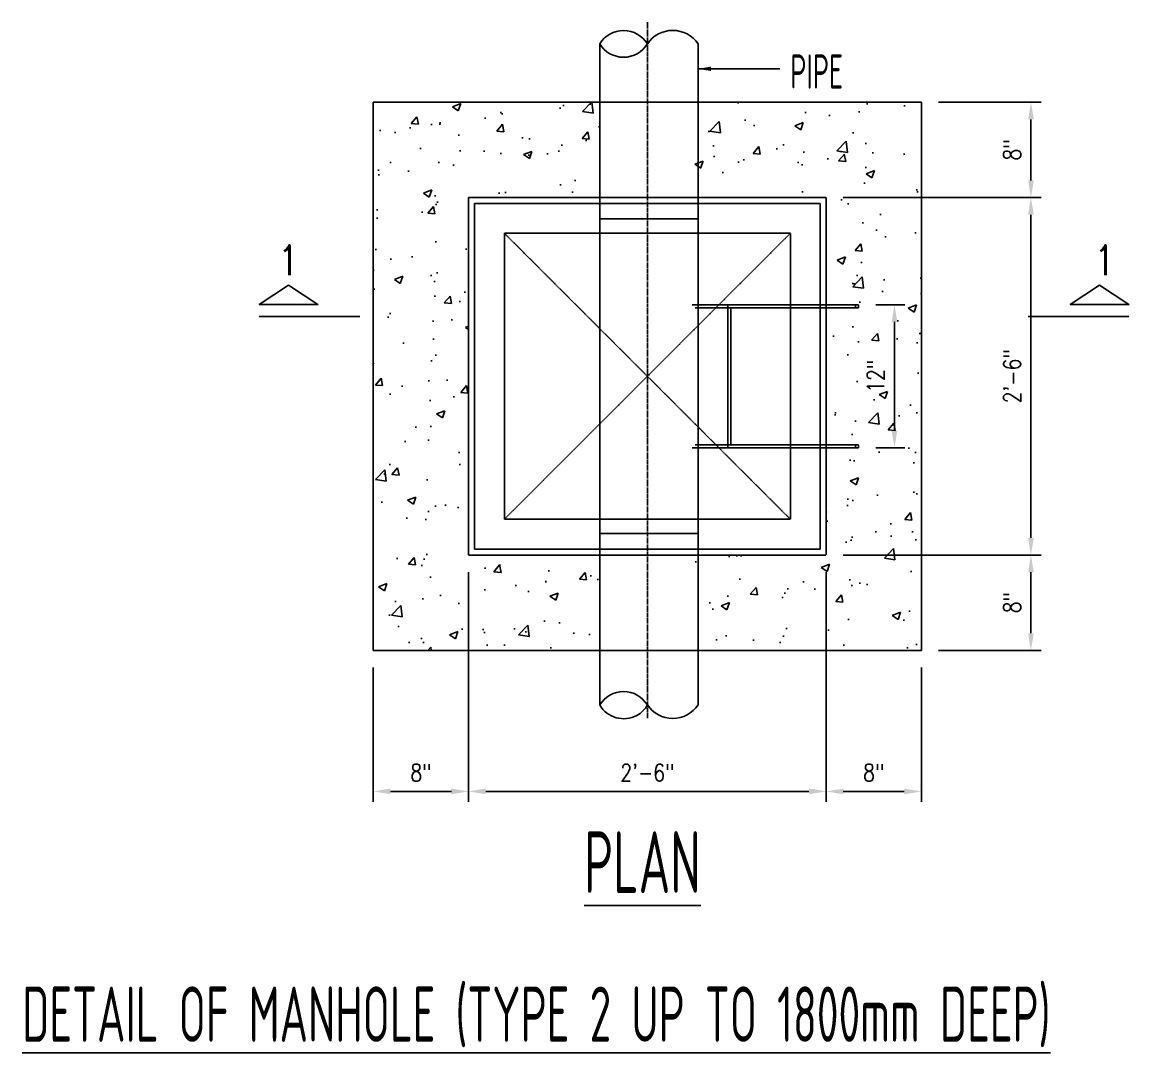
# Model space of a CAD drawing. Header units: millimetres. Extents: x 626118 to 667468, y 4481694 to 4492717.
# Drawn here: x 629778 to 630359, y 4490922 to 4491462 of the extents above; entities that cross this region are included whole.
import ezdxf
from ezdxf.enums import TextEntityAlignment as Align

# ---------------------------------------------------------------- set-up
doc = ezdxf.new("R2010")
doc.units = ezdxf.units.MM
for name, pattern in [('CENTER', [2, 1.25, -0.25, 0.25, -0.25]), ('DUZ', [500, 500]), ('HIDDEN', [0.375, 0.25, -0.125])]:
    doc.linetypes.add(name, pattern=pattern)
doc.layers.get('0').update_dxf_attribs({"color": 1, "linetype": 'DUZ'})
for name, color, linetype in [('CONCRET', 3, 'Continuous'), ('DIM50', 123, 'Continuous'), ('T', 4, 'Continuous'), ('TEXT2', 1, 'Continuous'), ('WALL', 3, 'Continuous')]:
    doc.layers.add(name, color=color, linetype=linetype)
doc.styles.add('din.shx', font='din.shx', dxfattribs={"width": 0.7})
doc.styles.add('ROMANS', font='romans.shx', dxfattribs={"width": 0.8})
doc.dimstyles.new('DIM50', dxfattribs={"dimscale": 9, "dimtxt": 1, "dimasz": 1, "dimexe": 0.6, "dimexo": 1, "dimgap": 0.5, "dimtad": 1, "dimdec": 1, "dimzin": 0, "dimdsep": 46, "dimtxsty": 'ROMANS', "dimcen": 1, "dimclrd": 8, "dimclre": 8, "dimclrt": 256, "dimazin": 0, "dimtfac": 1, "dimtdec": 1, "dimtofl": 0, "dimtmove": 0, "dimatfit": 3, "dimfxl": 1, "dimtolj": 1, "dimtzin": 0, "dimarcsym": 0})
doc.dimstyles.new('FFCL 1-8', dxfattribs={"dimtxt": 7, "dimasz": 7, "dimexe": 5.5, "dimexo": 2.5, "dimgap": 1, "dimtad": 1, "dimdec": 0, "dimzin": 1, "dimdsep": 46, "dimtxsty": 'din.shx', "dimblk": 'ARCHTICK', "dimcen": 0, "dimclrd": 1, "dimclre": 1, "dimclrt": 3, "dimadec": 0, "dimazin": 0, "dimtfac": 1, "dimtdec": 0, "dimtofl": 0, "dimtmove": 0, "dimatfit": 3, "dimfxl": 0.18, "dimtolj": 1, "dimtzin": 0, "dimarcsym": 0})

# ---------------------------------------------------------------- blocks, each defined once
blk = doc.blocks.new('*D340')
at = {"layer": 'Defpoints', "color": 0, "lineweight": 5, "transparency": 16777216}
for p in [(630012.63, 4491182.86), (629962.63, 4491132.86), (630012.63, 4491058.89)]:
    blk.add_point(p, dxfattribs=at)
at = {"layer": 'DIM50', "color": 8, "lineweight": -2, "transparency": 16777216}
for p, q in [((630012.63, 4491173.86), (630012.63, 4491053.49)), ((629962.63, 4491123.86), (629962.63, 4491053.49)), ((629971.63, 4491058.89), (630003.63, 4491058.89))]:
    blk.add_line(p, q, dxfattribs=at)
at = {"layer": 'DIM50', "color": 8, "lineweight": 5, "transparency": 16777216}
for points in [[(629971.63, 4491060.39), (629971.63, 4491057.39), (629962.63, 4491058.89)], [(630003.63, 4491060.39), (630003.63, 4491057.39), (630012.63, 4491058.89)]]:
    blk.add_solid(points, dxfattribs=at)
at = {"layer": 'DIM50', "transparency": 16777216, "insert": (629987.63, 4491068.74), "char_height": 9, "attachment_point": 5, "style": 'ROMANS'}
blk.add_mtext('\\A1;8"', dxfattribs=at)
blk = doc.blocks.new('*D341')
at = {"layer": 'Defpoints', "color": 0, "lineweight": 5, "transparency": 16777216}
for p in [(630012.63, 4491182.86), (630200.13, 4491182.86), (630200.13, 4491058.89)]:
    blk.add_point(p, dxfattribs=at)
at = {"layer": 'DIM50', "color": 8, "lineweight": -2, "transparency": 16777216}
for p, q in [((630012.63, 4491173.86), (630012.63, 4491053.49)), ((630200.13, 4491173.86), (630200.13, 4491053.49)), ((630021.63, 4491058.89), (630191.13, 4491058.89))]:
    blk.add_line(p, q, dxfattribs=at)
at = {"layer": 'DIM50', "color": 8, "lineweight": 5, "transparency": 16777216}
for points in [[(630021.63, 4491060.39), (630021.63, 4491057.39), (630012.63, 4491058.89)], [(630191.13, 4491060.39), (630191.13, 4491057.39), (630200.13, 4491058.89)]]:
    blk.add_solid(points, dxfattribs=at)
at = {"layer": 'DIM50', "transparency": 16777216, "insert": (630106.38, 4491068.74), "char_height": 9, "attachment_point": 5, "style": 'ROMANS'}
blk.add_mtext('\\A1;2\'-6"', dxfattribs=at)
blk = doc.blocks.new('*D342')
at = {"layer": 'Defpoints', "color": 0, "lineweight": 5, "transparency": 16777216}
for p in [(630200.13, 4491182.86), (630250.13, 4491132.86), (630250.13, 4491058.88)]:
    blk.add_point(p, dxfattribs=at)
at = {"layer": 'DIM50', "color": 8, "lineweight": -2, "transparency": 16777216}
for p, q in [((630200.13, 4491173.86), (630200.13, 4491053.48)), ((630250.13, 4491123.86), (630250.13, 4491053.48)), ((630209.13, 4491058.88), (630241.13, 4491058.88))]:
    blk.add_line(p, q, dxfattribs=at)
at = {"layer": 'DIM50', "color": 8, "lineweight": 5, "transparency": 16777216}
for points in [[(630209.13, 4491060.38), (630209.13, 4491057.38), (630200.13, 4491058.88)], [(630241.13, 4491060.38), (630241.13, 4491057.38), (630250.13, 4491058.88)]]:
    blk.add_solid(points, dxfattribs=at)
at = {"layer": 'DIM50', "transparency": 16777216, "insert": (630225.13, 4491068.74), "char_height": 9, "attachment_point": 5, "style": 'ROMANS'}
blk.add_mtext('\\A1;8"', dxfattribs=at)
blk = doc.blocks.new('*D352')
at = {"layer": 'Defpoints', "color": 0, "lineweight": 5, "transparency": 16777216}
for p in [(630250.13, 4491420.36), (630200.13, 4491370.36), (630307.54, 4491370.36)]:
    blk.add_point(p, dxfattribs=at)
at = {"layer": 'DIM50', "color": 8, "lineweight": -2, "transparency": 16777216}
for p, q in [((630259.13, 4491420.36), (630312.94, 4491420.36)), ((630307.54, 4491411.36), (630307.54, 4491379.36)), ((630209.13, 4491370.36), (630312.94, 4491370.36))]:
    blk.add_line(p, q, dxfattribs=at)
at = {"layer": 'DIM50', "color": 8, "lineweight": 5, "transparency": 16777216}
for points in [[(630306.04, 4491411.36), (630309.04, 4491411.36), (630307.54, 4491420.36)], [(630306.04, 4491379.36), (630309.04, 4491379.36), (630307.54, 4491370.36)]]:
    blk.add_solid(points, dxfattribs=at)
at = {"layer": 'DIM50', "transparency": 16777216, "insert": (630297.68, 4491395.36), "char_height": 9, "attachment_point": 5, "rotation": 90, "style": 'ROMANS'}
blk.add_mtext('\\A1;8"', dxfattribs=at)
blk = doc.blocks.new('*D353')
at = {"layer": 'Defpoints', "color": 0, "lineweight": 5, "transparency": 16777216}
for p in [(630200.13, 4491370.36), (630200.13, 4491182.86), (630307.53, 4491182.86)]:
    blk.add_point(p, dxfattribs=at)
at = {"layer": 'DIM50', "color": 8, "lineweight": -2, "transparency": 16777216}
for p, q in [((630209.13, 4491370.36), (630312.93, 4491370.36)), ((630307.53, 4491361.36), (630307.53, 4491191.86)), ((630209.13, 4491182.86), (630312.93, 4491182.86))]:
    blk.add_line(p, q, dxfattribs=at)
at = {"layer": 'DIM50', "color": 8, "lineweight": 5, "transparency": 16777216}
for points in [[(630306.03, 4491361.36), (630309.03, 4491361.36), (630307.53, 4491370.36)], [(630306.03, 4491191.86), (630309.03, 4491191.86), (630307.53, 4491182.86)]]:
    blk.add_solid(points, dxfattribs=at)
at = {"layer": 'DIM50', "transparency": 16777216, "insert": (630297.68, 4491276.61), "char_height": 9, "attachment_point": 5, "rotation": 90, "style": 'ROMANS'}
blk.add_mtext('\\A1;2\'-6"', dxfattribs=at)
blk = doc.blocks.new('*D354')
at = {"layer": 'Defpoints', "color": 0, "lineweight": 5, "transparency": 16777216}
for p in [(630200.13, 4491182.86), (630250.13, 4491132.86), (630307.53, 4491132.86)]:
    blk.add_point(p, dxfattribs=at)
at = {"layer": 'DIM50', "color": 8, "lineweight": -2, "transparency": 16777216}
for p, q in [((630209.13, 4491182.86), (630312.93, 4491182.86)), ((630307.53, 4491173.86), (630307.53, 4491141.86)), ((630259.13, 4491132.86), (630312.93, 4491132.86))]:
    blk.add_line(p, q, dxfattribs=at)
at = {"layer": 'DIM50', "color": 8, "lineweight": 5, "transparency": 16777216}
for points in [[(630306.03, 4491173.86), (630309.03, 4491173.86), (630307.53, 4491182.86)], [(630306.03, 4491141.86), (630309.03, 4491141.86), (630307.53, 4491132.86)]]:
    blk.add_solid(points, dxfattribs=at)
at = {"layer": 'DIM50', "transparency": 16777216, "insert": (630297.68, 4491157.86), "char_height": 9, "attachment_point": 5, "rotation": 90, "style": 'ROMANS'}
blk.add_mtext('\\A1;8"', dxfattribs=at)
blk = doc.blocks.new('*D343')
at = {"layer": 'Defpoints', "color": 0, "lineweight": 5, "transparency": 16777216}
for p in [(630217.16, 4491314.11), (630217.16, 4491239.11), (630235.96, 4491239.11)]:
    blk.add_point(p, dxfattribs=at)
at = {"layer": 'DIM50', "color": 8, "lineweight": -2, "transparency": 16777216}
for p, q in [((630226.16, 4491314.11), (630241.36, 4491314.11)), ((630235.96, 4491305.11), (630235.96, 4491248.11)), ((630226.16, 4491239.11), (630241.36, 4491239.11))]:
    blk.add_line(p, q, dxfattribs=at)
at = {"layer": 'DIM50', "color": 8, "lineweight": 5, "transparency": 16777216}
for points in [[(630234.46, 4491305.11), (630237.46, 4491305.11), (630235.96, 4491314.11)], [(630234.46, 4491248.11), (630237.46, 4491248.11), (630235.96, 4491239.11)]]:
    blk.add_solid(points, dxfattribs=at)
at = {"layer": 'DIM50', "transparency": 16777216, "insert": (630226.1, 4491276.61), "char_height": 9, "attachment_point": 5, "rotation": 90, "style": 'ROMANS'}
blk.add_mtext('\\A1;12"', dxfattribs=at)
blk = doc.blocks.new('_ArchTick')
at = {"color": 0, "linetype": 'ByBlock', "const_width": 0.15}
blk.add_lwpolyline([(-0.5, -0.5), (0.5, 0.5)], dxfattribs=at)

msp = doc.modelspace()

# ---------------------------------------------------------------- hatches: boundary and pattern name
at = {"layer": 'CONCRET'}
h = msp.add_hatch(dxfattribs=at)
h.set_pattern_fill('AR-CONC', color=1, scale=6.25, style=0)
h.set_pattern_definition([(50, (627442.36, 4498245.566), (44.82876, -3.922), [4.6875, -51.5625]), (355, (627442.36, 4498245.566), (-8.67196, 47.012), [3.75, -41.25]), (100.4514, (627446.094, 4498245.24), (36.15684, 43.08997), [3.98376, -43.82138]), (46.1842, (627442.36, 4498258.066), (66.70257, -10.34494), [7.03125, -77.34375]), (96.6356, (627447.92, 4498257.204), (58.4164, 60.88237), [5.97564, -65.73206]), (351.1842, (627442.36, 4498258.066), (58.4164, 60.8824), [5.625, -61.875]), (21, (627448.61, 4498254.94), (37.30669, -25.16368), [4.6875, -51.5625]), (326, (627448.61, 4498254.94), (15.2072, 45.32188), [3.75, -41.25]), (71.4514, (627451.717, 4498252.844), (52.51391, 20.15816), [3.98376, -43.82138]), (37.5, (627442.359, 4498245.566), (0.75999, 20.805866), [0, -40.75, 0, -41.875, 0, -41.40625]), (7.5, (627442.359, 4498245.566), (16.441846, 24.65073), [0, -23.875, 0, -39.8125, 0, -15.78125]), (327.5, (627428.421, 4498245.566), (33.363902, -1.40968), [0, -15.625, 0, -48.75, 0, -64.6875]), (317.5, (627422.17, 4498245.566), (36.44914, 6.25656), [0, -20.3125, 0, -32.375, 0, -45.9375])])
h.paths.add_polyline_path([(630082.94, 4491420.36), (629962.63, 4491420.36), (629962.63, 4491132.86), (630082.94, 4491132.86), (630082.94, 4491182.86), (630012.63, 4491182.86), (630012.63, 4491370.36), (630082.94, 4491370.36)])
h.paths.add_polyline_path([(630250.13, 4491420.36), (630129.82, 4491420.36), (630129.82, 4491370.36), (630200.13, 4491370.36), (630200.13, 4491314.11), (630217.16, 4491314.11), (630217.16, 4491312.55), (630200.13, 4491312.55), (630200.13, 4491240.67), (630217.16, 4491240.67), (630217.16, 4491239.11), (630200.13, 4491239.11), (630200.13, 4491182.86), (630129.82, 4491182.86), (630129.82, 4491132.86), (630250.13, 4491132.86)])
h.paths.add_polyline_path([(630200.96, 4491252.32), (630200.96, 4491300.89), (630230.96, 4491300.89), (630230.96, 4491252.32)], flags=24)

# ---------------------------------------------------------------- linework, layer by layer
at = {"color": 1, "linetype": 'HIDDEN'}
for p, q in [((630181.38, 4491351.61), (630031.38, 4491201.61)), ((630181.38, 4491351.61), (630031.38, 4491201.61)), ((630031.38, 4491351.61), (630181.38, 4491201.61))]:
    msp.add_line(p, q, dxfattribs=at)
msp.add_lwpolyline([(630181.38, 4491351.61), (630031.38, 4491351.61), (630031.38, 4491201.61), (630181.38, 4491201.61)], close=True, dxfattribs=at)
at = {"layer": 'CONCRET', "color": 4}
for p, q in [((630081.38, 4491450.94), (630081.38, 4491420.36)), ((630132.94, 4491450.94), (630132.94, 4491420.36)), ((630081.38, 4491132.86), (630081.38, 4491104.21)), ((630132.94, 4491132.86), (630132.94, 4491104.21))]:
    msp.add_line(p, q, dxfattribs=at)
at = {"layer": 'CONCRET'}
for p, q in [((629962.63, 4491420.36), (630250.13, 4491420.36)), ((629962.63, 4491420.36), (629962.63, 4491132.86)), ((630250.13, 4491420.36), (630250.13, 4491132.86)), ((629962.63, 4491132.86), (630250.13, 4491132.86))]:
    msp.add_line(p, q, dxfattribs=at)
at = {"layer": 'CONCRET', "color": 4, "linetype": 'HIDDEN'}
for p, q in [((630081.38, 4491132.86), (630081.38, 4491420.36)), ((630132.94, 4491420.36), (630132.94, 4491132.86)), ((630081.38, 4491359.21), (630132.94, 4491359.21)), ((630081.38, 4491194.11), (630132.94, 4491194.11))]:
    msp.add_line(p, q, dxfattribs=at)
at = {"layer": 'CONCRET', "color": 2, "linetype": 'HIDDEN'}
for p, q in [((630129.82, 4491314.11), (630217.16, 4491314.11)), ((630148.57, 4491314.11), (630148.57, 4491239.11)), ((630131.38, 4491312.55), (630217.16, 4491312.55)), ((630150.13, 4491312.55), (630150.13, 4491240.67)), ((630129.82, 4491239.11), (630217.16, 4491239.11)), ((630131.38, 4491240.67), (630217.16, 4491240.67))]:
    msp.add_line(p, q, dxfattribs=at)
at = {"layer": 'CONCRET', "color": 2}
for p, q in [((630215.6, 4491314.11), (630215.6, 4491312.55)), ((630217.16, 4491314.11), (630217.16, 4491312.55)), ((630215.6, 4491240.67), (630215.6, 4491239.11)), ((630217.16, 4491240.67), (630217.16, 4491239.11))]:
    msp.add_line(p, q, dxfattribs=at)
at = {"layer": 'CONCRET'}
for centre, radius, start, end in [((630093.88, 4491443.26), 14.67, 31.5531, 148.4469), ((630119.66, 4491442), 16.01, 33.9503, 146.0497), ((630093.88, 4491458.61), 14.67, 211.5531, 328.4469), ((630093.88, 4491096.58), 14.65, 31.40753, 148.59242), ((630093.94, 4491111.55), 14.55, 210.2891, 298.50481), ((630094.66, 4491110.53), 13.32, 297.87583, 331.65016), ((630119.66, 4491113.15), 16.01, 213.9503, 326.0497)]:
    msp.add_arc(centre, radius, start, end, dxfattribs=at)
at = {"layer": 'T', "color": 1, "linetype": 'CENTER'}
for p, q in [((630106.38, 4491462.36), (630106.38, 4491194.11)), ((630106.38, 4491194.11), (630106.38, 4491097.28))]:
    msp.add_line(p, q, dxfattribs=at)
at = {"layer": 'WALL', "linetype": 'HIDDEN'}
for p, q in [((630012.63, 4491370.36), (630200.13, 4491370.36)), ((630012.63, 4491370.36), (630012.63, 4491182.86)), ((630015.76, 4491367.23), (630197, 4491367.23)), ((630015.76, 4491367.23), (630015.76, 4491185.98)), ((630015.76, 4491367.23), (630197, 4491367.23)), ((630015.76, 4491367.23), (630015.76, 4491185.98)), ((630197, 4491367.23), (630197, 4491185.98)), ((630197, 4491367.23), (630197, 4491185.98)), ((630200.13, 4491370.36), (630200.13, 4491182.86)), ((630015.76, 4491185.98), (630197, 4491185.98)), ((630015.76, 4491185.98), (630197, 4491185.98)), ((630012.63, 4491182.86), (630200.13, 4491182.86))]:
    msp.add_line(p, q, dxfattribs=at)
at = {"layer": 'WALL', "color": 6}
for p, q in [((629902.85, 4491308.02), (629955.59, 4491308.02)), ((630358.9, 4491308.02), (630306.16, 4491308.02))]:
    msp.add_line(p, q, dxfattribs=at)
for points in [[(629918.23, 4491324.46), (629902.85, 4491314.2), (629933.6, 4491314.2)], [(630343.53, 4491324.46), (630358.9, 4491314.2), (630328.15, 4491314.2)]]:
    msp.add_lwpolyline(points, close=True, dxfattribs=at)

# ---------------------------------------------------------------- texts
at = {"layer": 'DIM50', "style": 'din.shx', "width": 0.6}
msp.add_text('PIPE', height=18, dxfattribs=at).set_placement((630181.32, 4491427.47))
at = {"layer": 'TEXT2', "linetype": 'Continuous', "style": 'din.shx', "width": 0.6}
for s, height, p in [('%%UPLAN', 32.366, (630073.16, 4491005.57)), ('%%UDETAIL OF MANHOLE (TYPE 2 UP TO 1800mm DEEP)', 29, (629778.45, 4490927.54))]:
    msp.add_text(s, height=height, dxfattribs=at).set_placement(p)
at = {"layer": 'WALL', "color": 6, "style": 'ROMANS', "width": 0.8}
for p in [(629918.09, 4491337.43), (630346.1, 4491337.43)]:
    msp.add_text('1', height=15.62, dxfattribs=at).set_placement(p, align=Align.MIDDLE)

# ---------------------------------------------------------------- dimensions: what is measured, and where the dimension line sits
at = {"layer": 'DIM50'}
dim = msp.add_linear_dim(base=(630307.54, 4491370.36), p1=(630250.13, 4491420.36), p2=(630200.13, 4491370.36), angle=90, text='8"', dimstyle='DIM50', dxfattribs=at)
dim.commit()
dim.dimension.update_dxf_attribs({"geometry": '*D352', "text_midpoint": (630307.54, 4491395.36), "dimtype": 160})
for base, p1, p2, text, picture, middle in [((630307.53, 4491182.86), (630200.13, 4491370.36), (630200.13, 4491182.86), '2\'-6"', '*D353', (630297.68, 4491276.61)), ((630235.96, 4491239.11), (630217.16, 4491314.11), (630217.16, 4491239.11), '12"', '*D343', (630226.1, 4491276.61)), ((630307.53, 4491132.86), (630200.13, 4491182.86), (630250.13, 4491132.86), '8"', '*D354', (630297.68, 4491157.86))]:
    dim = msp.add_linear_dim(base=base, p1=p1, p2=p2, angle=90, text=text, dimstyle='DIM50', dxfattribs=at)
    dim.commit()
    dim.dimension.update_dxf_attribs({"geometry": picture, "text_midpoint": middle})
for base, p1, p2, text, picture, middle in [((630012.63, 4491058.89), (629962.63, 4491132.86), (630012.63, 4491182.86), '8"', '*D340', (629987.63, 4491058.89)), ((630200.13, 4491058.89), (630012.63, 4491182.86), (630200.13, 4491182.86), '2\'-6"', '*D341', (630106.38, 4491058.89)), ((630250.13, 4491058.88), (630200.13, 4491182.86), (630250.13, 4491132.86), '8"', '*D342', (630225.13, 4491058.88))]:
    dim = msp.add_linear_dim(base=base, p1=p1, p2=p2, text=text, dimstyle='DIM50', dxfattribs=at)
    dim.commit()
    dim.dimension.update_dxf_attribs({"geometry": picture, "text_midpoint": middle, "dimtype": 160})

# ---------------------------------------------------------------- leaders
at = {"color": 2}
msp.add_leader([(630132.72, 4491437.87), (630175.91, 4491437.87)], dimstyle='FFCL 1-8', override={"dimgap": 1, "dimtad": 0, "dimarcsym": 1}, dxfattribs=at)

doc.saveas('drawing.dxf')
